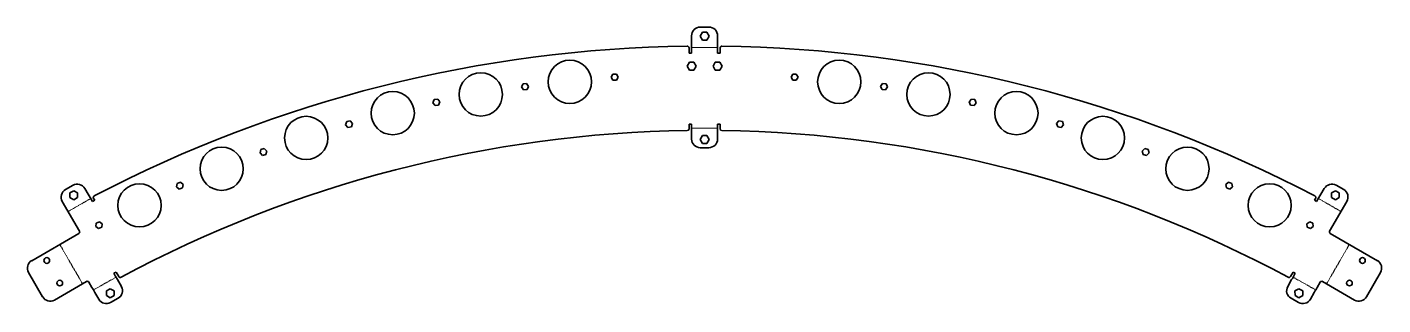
# Model space of a CAD drawing. Header units: inches. Extents: x 0 to 1566, y -1 to 319.
import ezdxf

# ---------------------------------------------------------------- set-up
doc = ezdxf.new("R2010")
doc.units = ezdxf.units.IN
doc.header["$MEASUREMENT"] = 0
doc.linetypes.add('Chain', pattern=[13.68, 9.12, -1.14, 2.28, -1.14])
doc.layers.add('SIMUMAK Bend Centerline (ISO)', color=7, linetype='Chain', lineweight=9)
doc.layers.add('SIMUMAK Visible (ISO)', color=7, linetype='Continuous', lineweight=35)

# ---------------------------------------------------------------- blocks, each defined once
blk = doc.blocks.new('PTM-03-COSSC01_Sheet_2_PTM-03-COSSC01 (desplegada)')
at = {"layer": 'SIMUMAK Bend Centerline (ISO)', "ltscale": 0.263158}
for p, q in [((-9.3, 237.7), (20.7, 237.7)), ((20.7, 144.4), (-9.3, 144.4)), ((-729.5, 48.3), (-703.6, 63.3)), ((740.9, 48.3), (714.9, 63.3)), ((-739.2, 10.2), (-712.9, -35.2)), ((750.5, 10.2), (724.3, -35.2)), ((-674.2, -27.5), (-700.3, -42.3)), ((685.6, -27.5), (711.7, -42.3))]:
    blk.add_line(p, q, dxfattribs=at)
at = {"layer": 'SIMUMAK Visible (ISO)'}
for p, q in [((-9.3, 231.3), (-9.3, 251.2)), ((0.5, 250.8), (3.1, 255.3)), ((3.1, 246.3), (0.5, 250.8)), ((0.7, 261.2), (10.7, 261.2)), ((3.1, 255.3), (8.3, 255.3)), ((8.3, 255.3), (10.9, 250.8)), ((10.9, 250.8), (8.3, 246.3)), ((20.7, 251.2), (20.7, 231.3)), ((-12.3, 231.3), (-12.3, 237.2)), ((8.3, 246.3), (3.1, 246.3)), ((23.7, 237.2), (23.7, 231.3)), ((-14.5, 216.1), (-11.9, 220.6)), ((-9.3, 231.3), (-12.3, 231.3)), ((-11.9, 220.6), (-6.7, 220.6)), ((-6.7, 220.6), (-4.1, 216.1)), ((15.5, 216.1), (18.1, 220.6)), ((18.1, 220.6), (23.3, 220.6)), ((23.7, 231.3), (20.7, 231.3)), ((23.3, 220.6), (25.9, 216.1)), ((-102.3, 203.3), (-100.3, 206.8)), ((-100.3, 206.8), (-96.2, 206.8)), ((-96.2, 206.8), (-94.2, 203.3)), ((-11.9, 211.6), (-14.5, 216.1)), ((-6.7, 211.6), (-11.9, 211.6)), ((-4.1, 216.1), (-6.7, 211.6)), ((18.1, 211.6), (15.5, 216.1)), ((23.3, 211.6), (18.1, 211.6)), ((25.9, 216.1), (23.3, 211.6)), ((105.6, 203.3), (107.6, 206.8)), ((107.6, 206.8), (111.6, 206.8)), ((111.6, 206.8), (113.7, 203.3)), ((-205.7, 192.1), (-203.9, 195.7)), ((-203.5, 188.7), (-205.7, 192.1)), ((-203.9, 195.7), (-199.9, 196)), ((-199.4, 189), (-203.5, 188.7)), ((-199.9, 196), (-197.7, 192.7)), ((-197.7, 192.7), (-199.4, 189)), ((-100.3, 199.8), (-102.3, 203.3)), ((-96.2, 199.8), (-100.3, 199.8)), ((-94.2, 203.3), (-96.2, 199.8)), ((107.6, 199.8), (105.6, 203.3)), ((111.6, 199.8), (107.6, 199.8)), ((113.7, 203.3), (111.6, 199.8)), ((209, 192.7), (211.3, 196)), ((210.8, 189), (209, 192.7)), ((214.8, 188.7), (210.8, 189)), ((211.3, 196), (215.3, 195.7)), ((217.1, 192.1), (214.8, 188.7)), ((215.3, 195.7), (217.1, 192.1)), ((-308.1, 173.8), (-306.6, 177.5)), ((-305.6, 170.6), (-308.1, 173.8)), ((-306.6, 177.5), (-302.6, 178.1)), ((-302.6, 178.1), (-300.1, 174.9)), ((-300.1, 174.9), (-301.6, 171.1)), ((311.5, 174.9), (314, 178.1)), ((313, 171.1), (311.5, 174.9)), ((314, 178.1), (318, 177.5)), ((319.5, 173.8), (317, 170.6)), ((318, 177.5), (319.5, 173.8)), ((-301.6, 171.1), (-305.6, 170.6)), ((317, 170.6), (313, 171.1)), ((-409, 148.3), (-407.7, 152.2)), ((-406.3, 145.3), (-409, 148.3)), ((-407.7, 152.2), (-403.8, 153)), ((-402.3, 146.2), (-406.3, 145.3)), ((-403.8, 153), (-401.1, 150)), ((-401.1, 150), (-402.3, 146.2)), ((-12.3, 149.3), (-9.3, 149.3)), ((-12.3, 143.7), (-12.3, 149.3)), ((-9.3, 132), (-9.3, 149.3)), ((20.7, 149.3), (23.7, 149.3)), ((20.7, 149.3), (20.7, 132)), ((23.7, 149.3), (23.7, 143.7)), ((412.4, 150), (415.1, 153)), ((413.7, 146.2), (412.4, 150)), ((417.6, 145.3), (413.7, 146.2)), ((415.1, 153), (419.1, 152.2)), ((420.3, 148.3), (417.6, 145.3)), ((419.1, 152.2), (420.3, 148.3)), ((0.5, 131.5), (3.1, 136)), ((3.1, 127), (0.5, 131.5)), ((3.1, 136), (8.3, 136)), ((8.3, 127), (3.1, 127)), ((8.3, 136), (10.9, 131.5)), ((10.9, 131.5), (8.3, 127)), ((-507.8, 115.9), (-506.8, 119.8)), ((-504.9, 113.1), (-507.8, 115.9)), ((-506.8, 119.8), (-503, 120.9)), ((-501, 114.2), (-504.9, 113.1)), ((-503, 120.9), (-500, 118.1)), ((-500, 118.1), (-501, 114.2)), ((10.7, 122), (0.7, 122)), ((511.4, 118.1), (514.3, 120.9)), ((512.4, 114.2), (511.4, 118.1)), ((516.3, 113.1), (512.4, 114.2)), ((514.3, 120.9), (518.2, 119.8)), ((519.2, 115.9), (516.3, 113.1)), ((518.2, 119.8), (519.2, 115.9)), ((-732.6, 73.6), (-723.9, 78.6)), ((-604.2, 76.7), (-603.5, 80.7)), ((-603.5, 80.7), (-599.7, 82)), ((-599.7, 82), (-596.6, 79.4)), ((-596.6, 79.4), (-597.3, 75.5)), ((607.9, 79.4), (611, 82)), ((608.6, 75.5), (607.9, 79.4)), ((611, 82), (614.8, 80.7)), ((614.8, 80.7), (615.5, 76.7)), ((744, 73.6), (735.3, 78.6)), ((-727.6, 69.7), (-723.1, 72.3)), ((-727.6, 64.5), (-727.6, 69.7)), ((-723.1, 61.9), (-727.6, 64.5)), ((-723.1, 72.3), (-718.6, 69.7)), ((-718.6, 64.5), (-723.1, 61.9)), ((-718.6, 69.7), (-718.6, 64.5)), ((-710.3, 74.9), (-701.5, 59.7)), ((-700.2, 63.5), (-698.9, 61.2)), ((-601.1, 74.1), (-604.2, 76.7)), ((-597.3, 75.5), (-601.1, 74.1)), ((612.4, 74.1), (608.6, 75.5)), ((615.5, 76.7), (612.4, 74.1)), ((710.2, 61.2), (711.6, 63.5)), ((721.6, 74.9), (712.8, 59.7)), ((729.9, 69.7), (734.4, 72.3)), ((729.9, 64.5), (729.9, 69.7)), ((734.4, 61.9), (729.9, 64.5)), ((734.4, 72.3), (738.9, 69.7)), ((738.9, 64.5), (734.4, 61.9)), ((738.9, 69.7), (738.9, 64.5)), ((-716.5, 25.7), (-736.3, 59.9)), ((-698.9, 61.2), (-701.5, 59.7)), ((712.8, 59.7), (710.2, 61.2)), ((727.8, 25.7), (747.6, 59.9)), ((-697.5, 30.8), (-697.1, 34.8)), ((-697.1, 34.8), (-693.4, 36.5)), ((-693.4, 36.5), (-690.1, 34.1)), ((-690.1, 34.1), (-690.6, 30.1)), ((701.5, 34.1), (704.8, 36.5)), ((701.9, 30.1), (701.5, 34.1)), ((704.8, 36.5), (708.5, 34.8)), ((708.5, 34.8), (708.9, 30.8)), ((-717.2, 22.9), (-771.6, -8.5)), ((-694.3, 28.5), (-697.5, 30.8)), ((-690.6, 30.1), (-694.3, 28.5)), ((705.6, 28.5), (701.9, 30.1)), ((708.9, 30.8), (705.6, 28.5)), ((782.9, -8.5), (728.5, 22.9)), ((-759, -50.3), (-775.2, -22.1)), ((-676.7, -23.1), (-674.1, -21.6)), ((-675.9, -24.5), (-676.7, -23.1)), ((-674.1, -21.6), (-671.1, -26.9)), ((-672.5, -30.4), (-668.1, -38.2)), ((683.9, -30.4), (679.5, -38.2)), ((682.5, -26.9), (685.5, -21.6)), ((685.5, -21.6), (688.1, -23.1)), ((688.1, -23.1), (687.3, -24.5)), ((786.6, -22.1), (770.3, -50.3)), ((-745.3, -53.9), (-708.3, -32.5)), ((-705.5, -33.3), (-702, -39.4)), ((-694.2, -53.1), (-698.6, -45.2)), ((-685.4, -43.5), (-680.9, -40.9)), ((-685.4, -48.6), (-685.4, -43.5)), ((-680.9, -40.9), (-676.4, -43.5)), ((-676.4, -43.5), (-676.4, -48.7)), ((687.7, -43.5), (692.2, -40.9)), ((687.8, -48.7), (687.7, -43.5)), ((692.2, -40.9), (696.7, -43.5)), ((696.7, -43.5), (696.8, -48.6)), ((705.5, -53.1), (710, -45.2)), ((713.4, -39.4), (716.9, -33.3)), ((719.6, -32.5), (756.7, -53.9)), ((-680.9, -51.3), (-685.4, -48.6)), ((-676.4, -48.7), (-680.9, -51.3)), ((-671.8, -51.9), (-680.5, -56.8)), ((683.2, -51.9), (691.9, -56.8)), ((692.3, -51.3), (687.8, -48.7)), ((696.8, -48.6), (692.3, -51.3))]:
    blk.add_line(p, q, dxfattribs=at)
for centre, radius in [((-150, 198), 25), ((161.3, 198), 25), ((-252.9, 183.5), 25), ((264.3, 183.5), 25), ((-354.6, 161.9), 25), ((365.9, 161.9), 25), ((-454.5, 133.2), 25), ((465.9, 133.2), 25), ((-552.2, 97.7), 25), ((563.5, 97.7), 25), ((-647.1, 55.4), 25), ((658.5, 55.4), 25), ((-754.3, -8.3), 3.3), ((765.7, -8.3), 3.3), ((-739.3, -34.3), 3.3), ((750.7, -34.3), 3.3)]:
    blk.add_circle(centre, radius, dxfattribs=at)
at = {"layer": 'SIMUMAK Visible (ISO)', "extrusion": (0, 0, -1)}
for centre, radius, start, end in [((-0.7, 251.2), 10, 360, 90), ((-10.7, 251.2), 10, 90, 180), ((-5.7, -1283.1), 1522.5, 62.4124, 89.2463), ((14.3, 237.2), 2, 89.2463, 180), ((-25.7, 237.2), 2, 360, 90.7537), ((-5.7, -1283.1), 1522.5, 90.7537, 117.5876), ((14.3, 143.7), 2, 180, 269.1969), ((-25.7, 143.7), 2, 270.8031, 360), ((-0.7, 132), 10, 270, 360), ((-10.7, 132), 10, 180, 270), ((718.9, 69.9), 10, 60, 150), ((-730.3, 69.9), 10, 30, 120), ((727.6, 64.9), 10, 330, 60), ((698.5, 64.5), 2, 330, 62.4124), ((-709.8, 64.5), 2, 117.5876, 210), ((-739, 64.9), 10, 120, 210), ((766.6, -17.1), 10, 330, 60), ((-777.9, -17.1), 10, 120, 210), ((669.4, -25.9), 2, 241.7669, 330), ((-680.7, -25.9), 2, 210, 298.2331), ((676.8, -43.2), 10, 150.3619, 240.3619), ((-688.1, -43.2), 10, 299.6381, 29.6381), ((750.3, -45.3), 10, 240, 330), ((685.5, -48.1), 10, 240.3619, 330.3619), ((-696.8, -48.1), 10, 209.6381, 299.6381), ((-761.7, -45.3), 10, 210, 300)]:
    blk.add_arc(centre, radius, start, end, dxfattribs=at)
at = {"layer": 'SIMUMAK Visible (ISO)'}
for centre, radius, start, end in [((5.7, -1283.1), 1425, 90.8031, 118.2331), ((5.7, -1283.1), 1425, 61.7669, 89.1969), ((-718.2, 24.7), 2, 300, 30), ((729.5, 24.7), 2, 150, 240), ((-707.3, -34.3), 2, 30, 120), ((718.6, -34.3), 2, 60, 150)]:
    blk.add_arc(centre, radius, start, end, dxfattribs=at)
for points in [[(-675.9, -24.5), (-674.8, -26.5), (-673.7, -28.4), (-672.5, -30.4)], [(687.3, -24.5), (686.2, -26.5), (685, -28.4), (683.9, -30.4)], [(-698.6, -45.2), (-699.8, -43.3), (-700.9, -41.3), (-702, -39.4)], [(710, -45.2), (711.1, -43.3), (712.2, -41.3), (713.4, -39.4)]]:
    blk.add_open_spline(points, degree=3, dxfattribs=at)

msp = doc.modelspace()

# ---------------------------------------------------------------- block references
msp.add_blockref('PTM-03-COSSC01_Sheet_2_PTM-03-COSSC01 (desplegada)', (776.6, 58.1))

doc.saveas('drawing.dxf')
